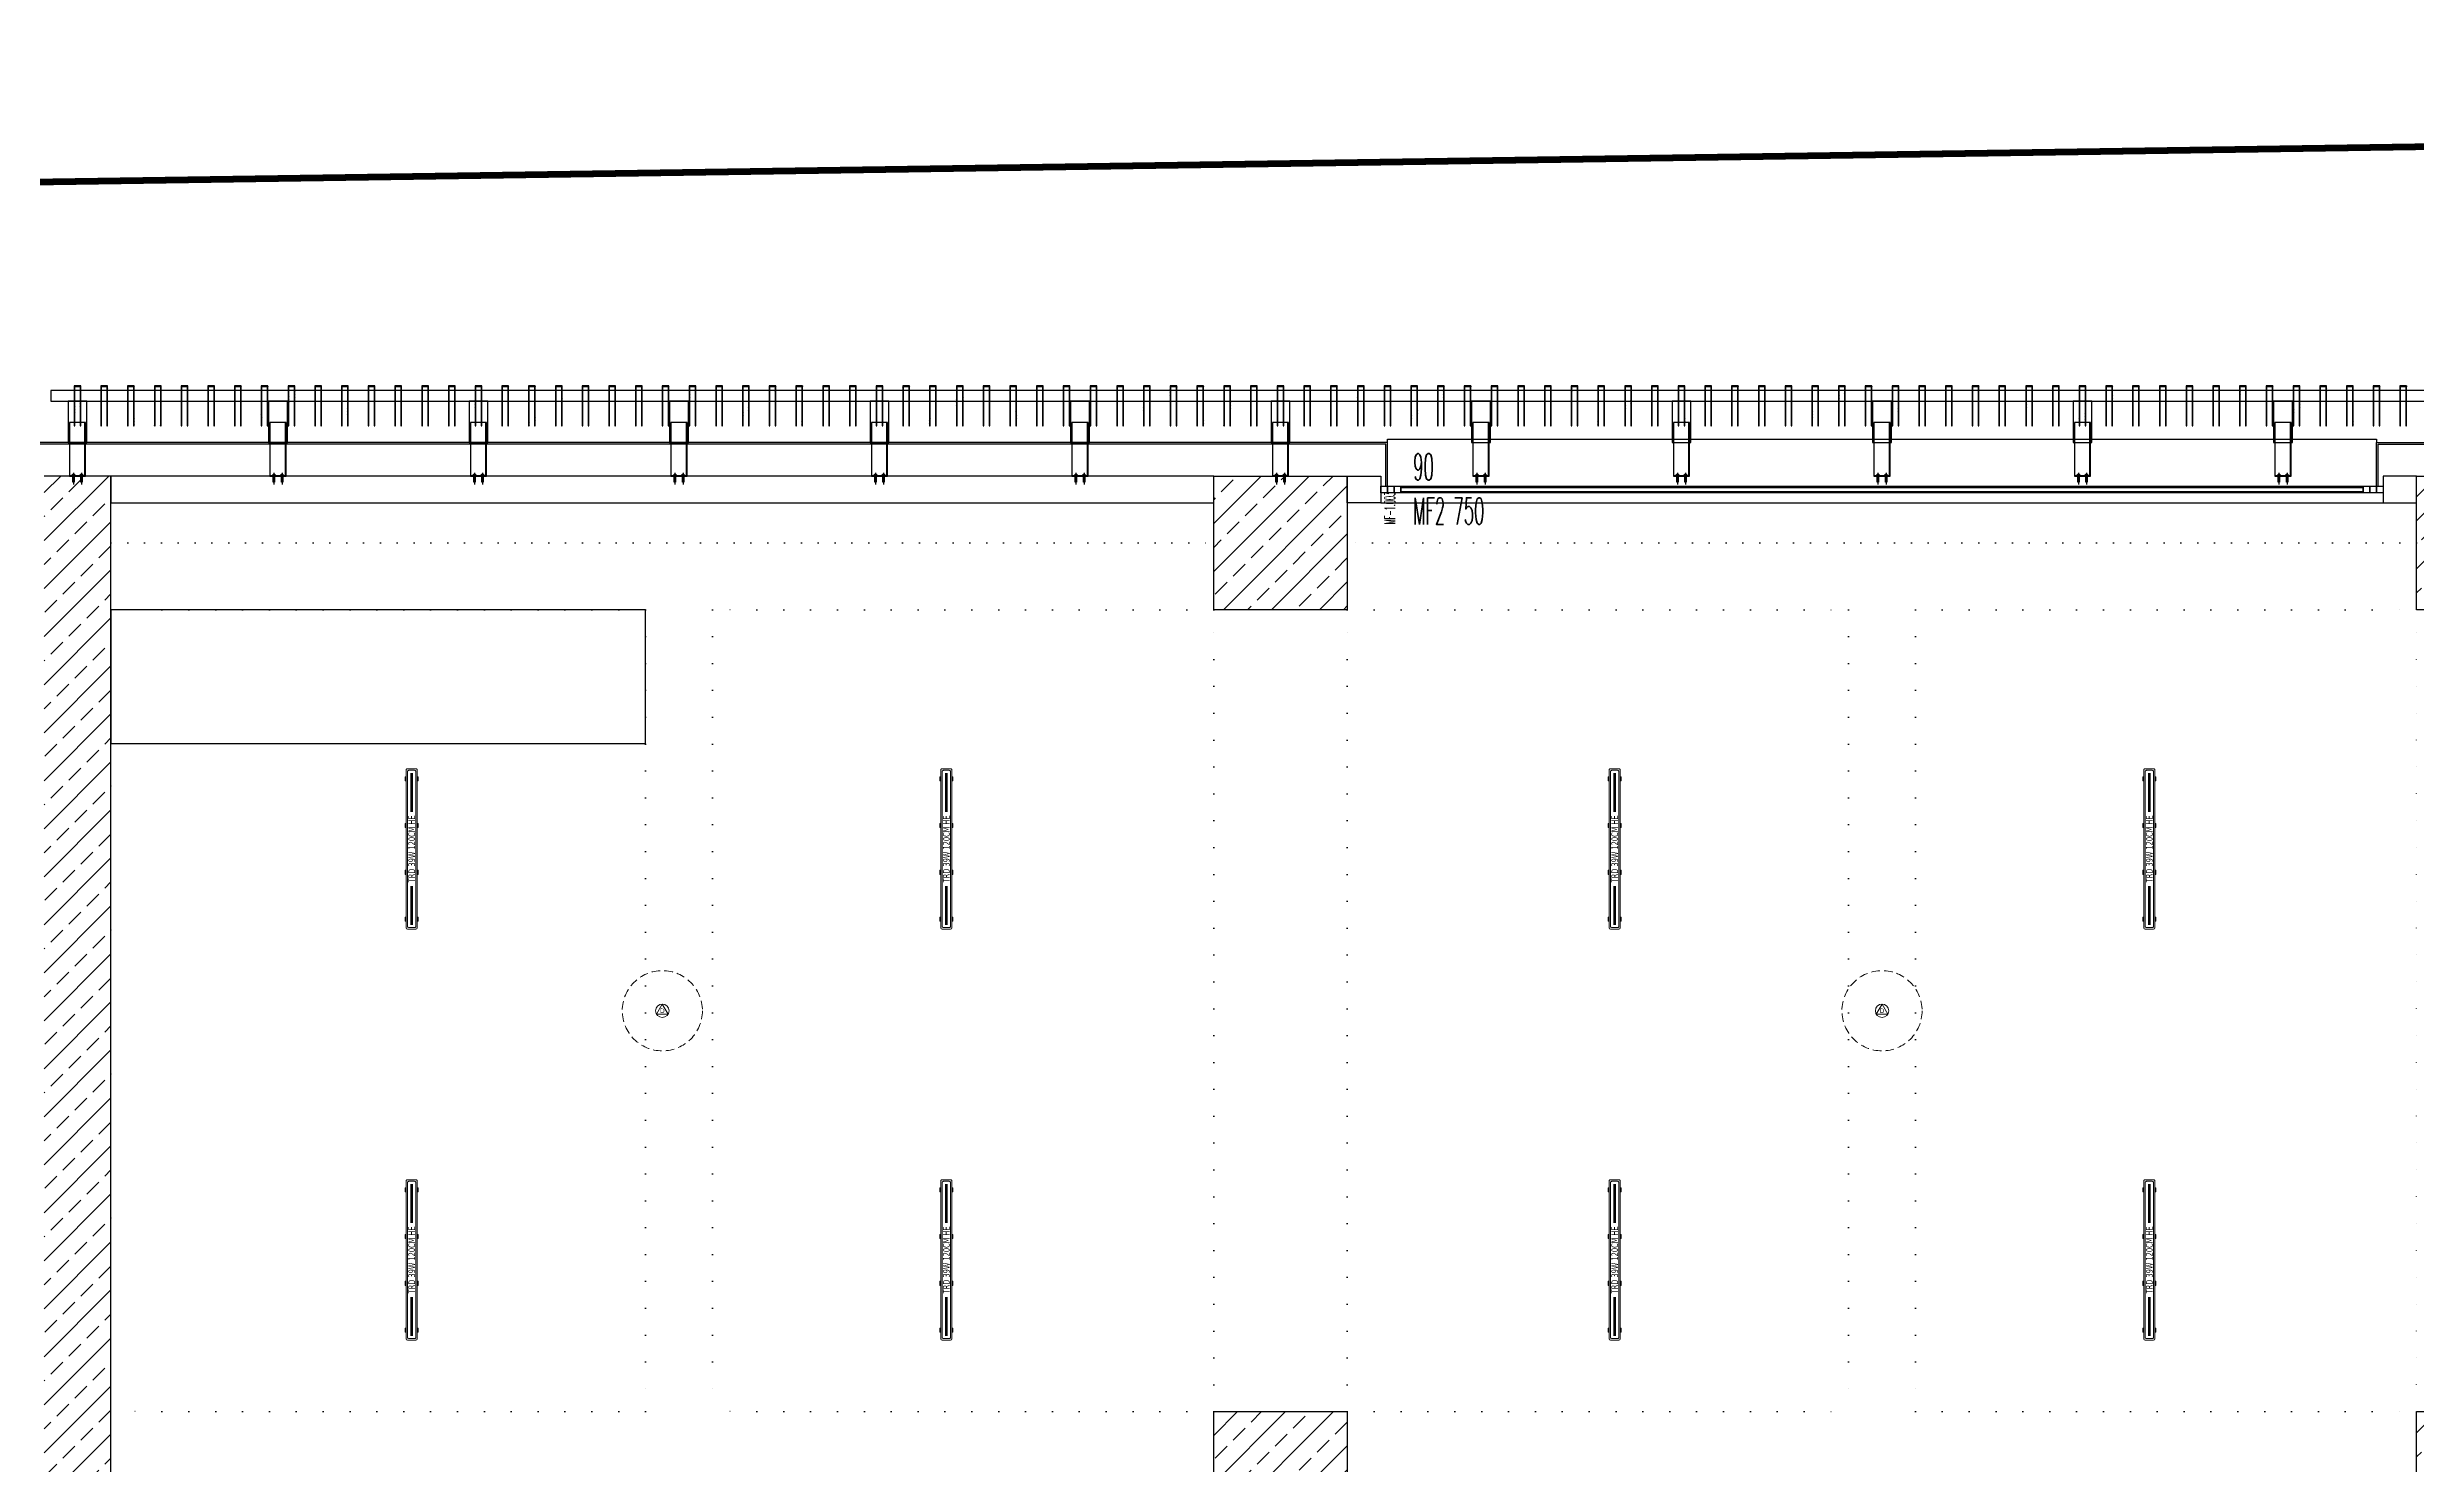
# Model space of a CAD drawing. Header units: centimetres. Extents: x 405564 to 502064, y 46284 to 60634.
# Drawn here: x 457577 to 459350, y 56093 to 57153 of the extents above; entities that cross this region are included whole.
import ezdxf
from ezdxf import colors
from ezdxf.entities.mleader import LeaderData, LeaderLine
from ezdxf.enums import TextEntityAlignment as Align
from ezdxf.math import Vec2, Vec3
from ezdxf.xclip import XClip

# ---------------------------------------------------------------- set-up
doc = ezdxf.new("R2010")
doc.units = ezdxf.units.CM
doc.header["$XCLIPFRAME"] = 0
for name, pattern in [('( Hidden )', [0.375, 0.25, -0.125]), ('ACAD_ISO07W100', [3, 0, -3]), ('BORDER', [1.75, 0.5, -0.25, 0.5, -0.25, 0, -0.25]), ('DASHDOT', [25.4, 12.7, -6.35, 0, -6.35]), ('DOT', [0.25, 0, -0.25]), ('HIDDEN', [9.525, 6.35, -3.175])]:
    doc.linetypes.add(name, pattern=pattern)
doc.layers.get('0').update_dxf_attribs({"color": 8, "lineweight": 9})
for name, color, linetype, lineweight in [('---___EB_draft00_parselsiniri', 8, 'BORDER', 9), ('0-KRCN-AYDINLATMA-130426', 8, 'Continuous', 9), ('0-KRCN-MİMARİ-220526', 8, 'Continuous', 9), ('OL_Ic', 8, 'Continuous', 9)]:
    doc.layers.add(name, color=color, linetype=linetype, lineweight=lineweight)
for name, color, linetype in [('AS_DOS_SAFT', 8, 'Continuous'), ('AS_DOS_TERAS_UST', 8, 'ACAD_ISO07W100'), ('AS_DUV', 8, 'Continuous'), ('AS_DUV_CIMENTO ESASLI PANEL CEPHE KAPLAMASI', 8, 'Continuous'), ('AS_DUV_GAZBETON', 8, 'Continuous'), ('AS_KAPI_POZ', 8, 'Continuous'), ('AS_KAPI_SAC', 8, 'Continuous'), ('AS_PRFL_CELIK', 8, 'Continuous'), ('AS_PYZ_BINA', 8, 'Continuous'), ('AS_TA_BETONARME', 5, 'Continuous'), ('AS_TA_TARAMA', 8, 'Continuous')]:
    doc.layers.add(name, color=color, linetype=linetype)
doc.styles.add('2', font='arial.ttf', dxfattribs={"width": 0.9, "height": 200})
doc.styles.add('Normal_ITL', font='swissi.ttf')
doc.styles.add('OLCU', font='romanstw.shx', dxfattribs={"width": 0.6})
doc.styles.add('TAHOMA', font='tahoma.ttf')
pattern_1 = [(225, (17560.68, -7819.299), (17.96051, -17.96051), []), (225, (17542.72, -7819.299), (17.96051, -17.96051), [12.7, -6.35])]

# ---------------------------------------------------------------- blocks, each defined once
blk = doc.blocks.new('KD')
at = {"layer": '0-KRCN-AYDINLATMA-130426'}
for p, q in [((0, 5), (-4.3, -2.5)), ((4.3, -2.5), (0, 5)), ((4.3, -2.5), (-4.3, -2.5))]:
    blk.add_line(p, q, dxfattribs=at)
at = {"layer": '0-KRCN-AYDINLATMA-130426', "linetype": 'HIDDEN'}
blk.add_circle((0, 0), 30, dxfattribs=at)
at = {"layer": '0-KRCN-AYDINLATMA-130426'}
blk.add_circle((0, 0), 5, dxfattribs=at)
at = {"layer": '0-KRCN-AYDINLATMA-130426', "style": '2'}
blk.add_text('D', height=3.36, dxfattribs=at).set_placement((0, 0), align=Align.MIDDLE_CENTER)
blk = doc.blocks.new('TRD 39W 120CM ELP')
at = {"layer": '0-KRCN-AYDINLATMA-130426'}
h = blk.add_hatch(color=256, dxfattribs=at)
h.dxf.hatch_style = 1
h.paths.add_polyline_path([(-54.3, 4.2), (-51.2, 4.2), (-51.2, 4.9), (-54.3, 4.9)])
h = blk.add_hatch(color=256, dxfattribs=at)
h.dxf.hatch_style = 1
h.paths.add_polyline_path([(-19.3, 4.2), (-16.2, 4.2), (-16.2, 4.9), (-19.3, 4.9)])
h = blk.add_hatch(color=256, dxfattribs=at)
h.dxf.hatch_style = 1
h.paths.add_polyline_path([(15.7, 4.2), (18.8, 4.2), (18.8, 4.9), (15.7, 4.9)])
h = blk.add_hatch(color=256, dxfattribs=at)
h.dxf.hatch_style = 1
h.paths.add_polyline_path([(50.7, 4.2), (53.8, 4.2), (53.8, 4.9), (50.7, 4.9)])
h = blk.add_hatch(color=256, dxfattribs=at)
h.dxf.hatch_style = 1
h.paths.add_polyline_path([(-54.3, -4.2), (-51.2, -4.2), (-51.2, -4.9), (-54.3, -4.9)])
h = blk.add_hatch(color=256, dxfattribs=at)
h.dxf.hatch_style = 1
h.paths.add_polyline_path([(-19.3, -4.2), (-16.2, -4.2), (-16.2, -4.9), (-19.3, -4.9)])
h = blk.add_hatch(color=256, dxfattribs=at)
h.dxf.hatch_style = 1
h.paths.add_polyline_path([(15.7, -4.2), (18.8, -4.2), (18.8, -4.9), (15.7, -4.9)])
h = blk.add_hatch(color=256, dxfattribs=at)
h.dxf.hatch_style = 1
h.paths.add_polyline_path([(50.7, -4.2), (53.8, -4.2), (53.8, -4.9), (50.7, -4.9)])
for points in [[(-59.2, 4.2), (58.8, 4.2, -0.414214), (59.8, 3.2), (59.8, -3.2, -0.414214), (58.8, -4.2), (-59.2, -4.2, -0.414214), (-60.2, -3.2), (-60.2, 3.2, -0.414214)], [(-58.1, 3.1), (57.6, 3.1, -0.414214), (58.6, 2.1), (58.6, -2.1, -0.414214), (57.6, -3.1), (-58.1, -3.1, -0.414214), (-59.1, -2.1), (-59.1, 2.1, -0.414214)]]:
    blk.add_lwpolyline(points, format="xyb", close=True, dxfattribs=at)
at = {"layer": '0-KRCN-AYDINLATMA-130426', "const_width": 2, "elevation": 1}
for points in [[(-57.1, 0), (-28, 0)], [(27.5, 0), (56.6, 0)]]:
    blk.add_lwpolyline(points, dxfattribs=at)
at = {"layer": '0-KRCN-AYDINLATMA-130426'}
for points in [[(-54.3, 4.2), (-51.2, 4.2), (-51.2, 4.9), (-54.3, 4.9)], [(-19.3, 4.2), (-16.2, 4.2), (-16.2, 4.9), (-19.3, 4.9)], [(15.7, 4.2), (18.8, 4.2), (18.8, 4.9), (15.7, 4.9)], [(50.7, 4.2), (53.8, 4.2), (53.8, 4.9), (50.7, 4.9)], [(-54.3, -4.2), (-51.2, -4.2), (-51.2, -4.9), (-54.3, -4.9)], [(-19.3, -4.2), (-16.2, -4.2), (-16.2, -4.9), (-19.3, -4.9)], [(15.7, -4.2), (18.8, -4.2), (18.8, -4.9), (15.7, -4.9)], [(50.7, -4.2), (53.8, -4.2), (53.8, -4.9), (50.7, -4.9)]]:
    blk.add_lwpolyline(points, close=True, dxfattribs=at)
at = {"layer": '0-KRCN-AYDINLATMA-130426', "ltscale": 60, "style": 'TAHOMA', "width": 0.8}
blk.add_text('TRD 39W 120CM HE', height=5, dxfattribs=at).set_placement((-0.2, 0), align=Align.MIDDLE_CENTER)
blk = doc.blocks.new('G$C27E741DA')
at = {"layer": '0-KRCN-AYDINLATMA-130426', "rotation": 90}
for p in [(19785.7, 9419.8), (20185.7, 9419.8), (20685.7, 9419.8), (21085.7, 9419.8), (19785.7, 9112.3), (20185.7, 9112.3), (20685.7, 9112.3), (21085.7, 9112.3)]:
    blk.add_blockref('TRD 39W 120CM ELP', p, dxfattribs=at)
at = {"layer": '0-KRCN-AYDINLATMA-130426'}
for p in [(19973.2, 9298.5), (20885.7, 9298.5)]:
    blk.add_blockref('KD', p, dxfattribs=at)
blk = doc.blocks.new('OPK-site-surrounding-R01')
at = {"layer": '---___EB_draft00_parselsiniri', "linetype": 'DASHDOT', "ltscale": 5, "const_width": 5, "flags": 128}
blk.add_lwpolyline([(-303.7, 52.5), (22545.3, 391.1), (23723.4, -711), (24047.6, -4450), (-299.9, -4450)], close=True, dxfattribs=at)
blk = doc.blocks.new('celik yatay tasiyici')
at = {"layer": 'AS_PRFL_CELIK'}
blk.add_line((-6, 0.5), (6, 0.5), dxfattribs=at)
for points in [[(7, 56), (-7, 56), (-7, 25), (7, 25)], [(-6, 0), (6, 0), (6, 40), (-6, 40)], [(-2, 0.5), (-4, 0.5), (-4, 0.7), (-2, 0.7)], [(-2.3, 0.7), (-3.7, 0.7), (-3.7, 1.5), (-2.3, 1.5)], [(-2.5, 0.5), (-2.5, -4.5), (-3.5, -4.5), (-3.5, 0.5)], [(4, 0.5), (2, 0.5), (2, 0.7), (4, 0.7)], [(3.7, 0.7), (2.3, 0.7), (2.3, 1.5), (3.7, 1.5)], [(3.5, 0.5), (3.5, -4.5), (2.5, -4.5), (2.5, 0.5)]]:
    blk.add_lwpolyline(points, close=True, dxfattribs=at)
blk.add_lwpolyline([(5.5, 0.5), (5.5, 40)], dxfattribs=at)
at = {"layer": 'AS_PRFL_CELIK', "linetype": '( Hidden )'}
for points in [[(-3, 2.5), (-3, -6.5)], [(3, 2.5), (3, -6.5)]]:
    blk.add_lwpolyline(points, dxfattribs=at)
blk = doc.blocks.new('celik dikey profil 8x14')
at = {"layer": 'AS_PRFL_CELIK', "transparency": 33554687}
h = blk.add_hatch(dxfattribs=at)
h.set_pattern_fill('STEEL', color=256, scale=0.1, angle=-90)
h.set_pattern_definition([(315, (-91390.32118, 487457.80356), (0.22450640303, 0.22450640303), []), (315, (-91390.16243, 487457.80356), (0.22450640303, 0.22450640303), [])])
h.paths.add_polyline_path([(2, -26.5), (2.5, -26.5), (2.5, 3.5), (-2.5, 3.5), (-2.5, -26.5), (-2, -26.5), (-2, 3), (2, 3)])
at = {"layer": 'AS_PRFL_CELIK'}
blk.add_lwpolyline([(2, -26.5), (2.5, -26.5), (2.5, 3.5), (-2.5, 3.5), (-2.5, -26.5), (-2, -26.5), (-2, 3), (2, 3)], close=True, dxfattribs=at)
blk = doc.blocks.new('celik cephe sistem plan')
at = {"layer": 'AS_PRFL_CELIK'}
blk.add_lwpolyline([(-20, 64), (-20, 56), (3620, 56), (3620, 64)], close=True, dxfattribs=at)
for name, p in [('celik yatay tasiyici', (0, 0)), ('celik dikey profil 8x14', (0, 64)), ('celik dikey profil 8x14', (20, 64)), ('celik dikey profil 8x14', (40, 64)), ('celik dikey profil 8x14', (60, 64)), ('celik dikey profil 8x14', (80, 64)), ('celik dikey profil 8x14', (100, 64)), ('celik dikey profil 8x14', (120, 64)), ('celik dikey profil 8x14', (140, 64)), ('celik yatay tasiyici', (150, 0)), ('celik dikey profil 8x14', (160, 64)), ('celik dikey profil 8x14', (180, 64)), ('celik dikey profil 8x14', (200, 64)), ('celik dikey profil 8x14', (220, 64)), ('celik dikey profil 8x14', (240, 64)), ('celik dikey profil 8x14', (260, 64)), ('celik dikey profil 8x14', (280, 64)), ('celik yatay tasiyici', (300, 0)), ('celik dikey profil 8x14', (300, 64)), ('celik dikey profil 8x14', (320, 64)), ('celik dikey profil 8x14', (340, 64)), ('celik dikey profil 8x14', (360, 64)), ('celik dikey profil 8x14', (380, 64)), ('celik dikey profil 8x14', (400, 64)), ('celik dikey profil 8x14', (420, 64)), ('celik dikey profil 8x14', (440, 64)), ('celik yatay tasiyici', (450, 0)), ('celik dikey profil 8x14', (460, 64)), ('celik dikey profil 8x14', (480, 64)), ('celik dikey profil 8x14', (500, 64)), ('celik dikey profil 8x14', (520, 64)), ('celik dikey profil 8x14', (540, 64)), ('celik dikey profil 8x14', (560, 64)), ('celik dikey profil 8x14', (580, 64)), ('celik yatay tasiyici', (600, 0)), ('celik dikey profil 8x14', (600, 64)), ('celik dikey profil 8x14', (620, 64)), ('celik dikey profil 8x14', (640, 64)), ('celik dikey profil 8x14', (660, 64)), ('celik dikey profil 8x14', (680, 64)), ('celik dikey profil 8x14', (700, 64)), ('celik dikey profil 8x14', (720, 64)), ('celik dikey profil 8x14', (740, 64)), ('celik yatay tasiyici', (750, 0)), ('celik dikey profil 8x14', (760, 64)), ('celik dikey profil 8x14', (780, 64)), ('celik dikey profil 8x14', (800, 64)), ('celik dikey profil 8x14', (820, 64)), ('celik dikey profil 8x14', (840, 64)), ('celik dikey profil 8x14', (860, 64)), ('celik dikey profil 8x14', (880, 64)), ('celik yatay tasiyici', (900, 0)), ('celik dikey profil 8x14', (900, 64)), ('celik dikey profil 8x14', (920, 64)), ('celik dikey profil 8x14', (940, 64)), ('celik dikey profil 8x14', (960, 64)), ('celik dikey profil 8x14', (980, 64)), ('celik dikey profil 8x14', (1000, 64)), ('celik dikey profil 8x14', (1020, 64)), ('celik dikey profil 8x14', (1040, 64)), ('celik yatay tasiyici', (1050, 0)), ('celik dikey profil 8x14', (1060, 64)), ('celik dikey profil 8x14', (1080, 64)), ('celik dikey profil 8x14', (1100, 64)), ('celik dikey profil 8x14', (1120, 64)), ('celik dikey profil 8x14', (1140, 64)), ('celik dikey profil 8x14', (1160, 64)), ('celik dikey profil 8x14', (1180, 64)), ('celik yatay tasiyici', (1200, 0)), ('celik dikey profil 8x14', (1200, 64)), ('celik dikey profil 8x14', (1220, 64)), ('celik dikey profil 8x14', (1240, 64)), ('celik dikey profil 8x14', (1260, 64)), ('celik dikey profil 8x14', (1280, 64)), ('celik dikey profil 8x14', (1300, 64)), ('celik dikey profil 8x14', (1320, 64)), ('celik dikey profil 8x14', (1340, 64)), ('celik yatay tasiyici', (1350, 0)), ('celik dikey profil 8x14', (1360, 64)), ('celik dikey profil 8x14', (1380, 64)), ('celik dikey profil 8x14', (1400, 64)), ('celik dikey profil 8x14', (1420, 64)), ('celik dikey profil 8x14', (1440, 64)), ('celik dikey profil 8x14', (1460, 64)), ('celik dikey profil 8x14', (1480, 64)), ('celik yatay tasiyici', (1500, 0)), ('celik dikey profil 8x14', (1500, 64)), ('celik dikey profil 8x14', (1520, 64)), ('celik dikey profil 8x14', (1540, 64)), ('celik dikey profil 8x14', (1560, 64)), ('celik dikey profil 8x14', (1580, 64)), ('celik dikey profil 8x14', (1600, 64)), ('celik dikey profil 8x14', (1620, 64)), ('celik dikey profil 8x14', (1640, 64)), ('celik yatay tasiyici', (1650, 0)), ('celik dikey profil 8x14', (1660, 64)), ('celik dikey profil 8x14', (1680, 64)), ('celik dikey profil 8x14', (1700, 64)), ('celik dikey profil 8x14', (1720, 64)), ('celik dikey profil 8x14', (1740, 64))]:
    blk.add_blockref(name, p, dxfattribs=at)
blk = doc.blocks.new('MENFEZ 750X90')
for p, q in [((15, 1.5), (735, 1.5)), ((15, -1.5), (735, -1.5))]:
    blk.add_line(p, q)
for points in [[(5, 35), (5, 37.5), (745, 37.5), (745, 35)], [(0, -10), (750, -10)]]:
    blk.add_lwpolyline(points)
for points in [[(5, 2.5), (5, -2.5), (0, -2.5), (0, 2.5)], [(10, 2.5), (10, -2.5), (5, -2.5), (5, 2.5)], [(15, 2.5), (15, -2.5), (10, -2.5), (10, 2.5)], [(735, 2.5), (735, -2.5), (15, -2.5), (15, 2.5)], [(740, 2.5), (740, -2.5), (735, -2.5), (735, 2.5)], [(745, 2.5), (745, -2.5), (740, -2.5), (740, 2.5)], [(750, 2.5), (750, -2.5), (745, -2.5), (745, 2.5)]]:
    blk.add_lwpolyline(points, close=True)
at = {"layer": 'AS_KAPI_POZ', "char_height": 20, "width": 99.065, "attachment_point": 1, "style": 'OLCU'}
for s, insert in [('{\\Fromanstw|c162;\\W0.45;90}', (24.3, 26.9)), ('{\\Fromanstw|c162;\\W0.45;MF2 750}', (24.3, -6.2))]:
    blk.add_mtext(s, dxfattribs=dict(at, insert=insert))
at = {"layer": 'AS_KAPI_POZ', "insert": (2.7, -26.2), "char_height": 8, "width": 99.065, "attachment_point": 1, "rotation": 90, "style": 'OLCU'}
blk.add_mtext('{\\Fromanstw|c162;\\W0.45;MF-1.003}', dxfattribs=at)
blk = doc.blocks.new('A$Ca63a641c')
at = {"layer": 'AS_PYZ_BINA'}
ml = blk.add_multileader_mtext('Standard', dxfattribs=at)
ml.set_content('EST boyalı panel çit ve panel çit kapı (AS 51.101)', color=256, style='Normal_ITL')
ml.set_leader_properties()
ml.build(insert=Vec2(0, 0))
ml.multileader.update_dxf_attribs({"dogleg_length": 0.379, "arrow_head_size": 17, "scale": 75})
ctx = ml.context
ctx.base_point, ctx.scale, ctx.char_height, ctx.arrow_head_size, ctx.landing_gap_size, ctx.plane_origin = Vec3(140.5, 464.3), 75, 20, 17, 14.2, Vec3(92.5, 620.1)
notes = []
notes.append((ctx, [(0, (1, 1, 0), (112.1, 464.3), (1, 0), 28.4, [(0, [(68.5, 410)], 0, [])])]))
ctx.mtext.insert, ctx.mtext.width, ctx.mtext.flow_direction = Vec3(154.7, 477.5), 604.563, 5
ml = blk.add_multileader_mtext('Standard', dxfattribs=at)
ml.set_content('{\\fSwis721 BT|b0|i0|c162|p34;Dilatasyon}', color=256, style='Normal_ITL')
ml.set_leader_properties()
ml.build(insert=Vec2(0, 0))
ml.multileader.update_dxf_attribs({"dogleg_length": 0.379, "arrow_head_size": 17, "scale": 75})
ctx = ml.context
ctx.base_point, ctx.scale, ctx.char_height, ctx.arrow_head_size, ctx.landing_gap_size, ctx.plane_origin = Vec3(461.2, 304.8), 75, 20, 17, 14.2, Vec3(548.8, 339.1)
notes.append((ctx, [(0, (1, 1, 0), (432.8, 304.8), (1, 0), 28.4, [(0, [(411.5, 361.3)], 0, [])])]))
ctx.mtext.insert, ctx.mtext.width, ctx.mtext.flow_direction = Vec3(475.4, 317.8), 129.38, 5
for ctx, leaders in notes:
    for number, flags, end, landing, length, lines in leaders:
        leader = LeaderData()
        leader.index, (leader.has_last_leader_line, leader.has_dogleg_vector, leader.attachment_direction) = number, flags
        leader.last_leader_point, leader.dogleg_vector, leader.dogleg_length = Vec3(end), Vec3(landing), length
        for number, points, colour, breaks in lines:
            line = LeaderLine()
            line.index, line.vertices, line.color, line.breaks = number, Vec3.list(points), colors.encode_raw_color(colour), breaks
            leader.lines.append(line)
        ctx.leaders.append(leader)
blk = doc.blocks.new('A$C85dec720')
at = {"layer": 'OL_Ic'}
blk.add_blockref('A$Ca63a641c', (5315.08, 5344.25, 28.4), dxfattribs=at)
blk = doc.blocks.new('A$C6A10300A')
at = {"layer": 'AS_TA_TARAMA'}
h = blk.add_hatch(dxfattribs=at)
h.set_pattern_fill('ANSI33', color=256, scale=4, angle=180)
h.set_pattern_definition(pattern_1)
h.paths.add_polyline_path([(19560.68, -4601.45), (19560.68, -3801.45), (19510.68, -3801.45), (19510.68, -4601.45)])
h = blk.add_hatch(dxfattribs=at)
h.set_pattern_fill('ANSI33', color=256, scale=4, angle=180)
h.set_pattern_definition(pattern_1)
h.paths.add_polyline_path([(20385.68, -3801.45), (20485.68, -3801.45), (20485.68, -3901.45), (20385.68, -3901.45)])
h = blk.add_hatch(dxfattribs=at)
h.set_pattern_fill('ANSI33', color=256, scale=4, angle=180)
h.set_pattern_definition(pattern_1)
h.paths.add_polyline_path([(21285.68, -3801.45), (21385.68, -3801.45), (21385.68, -3901.45), (21285.68, -3901.45)])
h = blk.add_hatch(dxfattribs=at)
h.set_pattern_fill('ANSI33', color=256, scale=4, angle=180)
h.set_pattern_definition(pattern_1)
h.paths.add_polyline_path([(20385.68, -4501.45), (20485.68, -4501.45), (20485.68, -4601.45), (20385.68, -4601.45)])
h = blk.add_hatch(dxfattribs=at)
h.set_pattern_fill('ANSI33', color=256, scale=4, angle=180)
h.set_pattern_definition(pattern_1)
h.paths.add_polyline_path([(21285.68, -4501.45), (21385.68, -4501.45), (21385.68, -4601.45), (21285.68, -4601.45)])
at = {"layer": 'AS_DOS_SAFT'}
blk.add_lwpolyline([(19960.68, -3901.45), (19560.68, -3901.45), (19560.68, -4001.45), (19960.68, -4001.45)], close=True, dxfattribs=at)
at = {"layer": 'AS_DOS_TERAS_UST', "linetype": 'DOT', "ltscale": 80}
for p, q in [((19960.68, -3901.45), (19560.68, -3901.45)), ((19960.68, -3901.45), (19560.68, -3901.45)), ((19960.68, -3901.45), (19960.68, -4501.45)), ((19960.68, -3901.45), (19960.68, -4501.45)), ((20010.68, -3901.45), (20010.68, -4501.45)), ((20385.68, -3901.45), (20010.68, -3901.45)), ((20010.68, -3901.45), (20010.68, -4501.45)), ((20385.68, -3901.45), (20010.68, -3901.45)), ((20385.68, -4501.45), (20385.68, -3901.45)), ((20485.68, -4501.45), (20485.68, -3901.45)), ((20485.68, -3901.45), (20860.68, -3901.45)), ((20860.68, -3901.45), (20860.68, -4501.45)), ((20910.68, -3901.45), (20910.68, -4501.45)), ((20910.68, -3901.45), (21285.68, -3901.45)), ((21285.68, -4501.45), (21285.68, -3901.45)), ((19960.68, -4501.45), (19560.68, -4501.45)), ((20385.68, -4501.45), (20010.68, -4501.45)), ((20485.68, -4501.45), (20860.68, -4501.45)), ((20910.68, -4501.45), (21285.68, -4501.45))]:
    blk.add_line(p, q, dxfattribs=at)
at = {"layer": 'AS_DOS_TERAS_UST', "linetype": 'DOT', "ltscale": 50}
for points in [[(19560.68, -3851.45), (20385.68, -3851.45)], [(21285.68, -3851.45), (20485.68, -3851.45)]]:
    blk.add_lwpolyline(points, dxfattribs=at)
at = {"layer": 'AS_DUV_CIMENTO ESASLI PANEL CEPHE KAPLAMASI'}
for points in [[(20515.68, -3808.95), (20515.68, -3776.45), (19485.68, -3776.45), (19485.68, -4089.45)], [(20514.43, -3808.95), (20514.43, -3777.7), (19486.93, -3777.7), (19486.93, -4089.45)], [(21255.68, -3808.95), (21255.68, -3776.45), (23968.68, -3776.45)], [(21256.93, -3808.95), (21256.93, -3777.7), (23968.68, -3777.7)]]:
    blk.add_lwpolyline(points, dxfattribs=at)
at = {"layer": 'AS_DUV_GAZBETON'}
for points in [[(20385.68, -3801.45), (19560.68, -3801.45), (19560.68, -3821.45), (20385.68, -3821.45)], [(20485.68, -3801.45), (20510.68, -3801.45), (20510.68, -3821.45), (20485.68, -3821.45)], [(21285.68, -3801.45), (21260.68, -3801.45), (21260.68, -3821.45), (21285.68, -3821.45)]]:
    blk.add_lwpolyline(points, close=True, dxfattribs=at)
at = {"layer": 'AS_TA_BETONARME'}
for p, q in [((19560.68, -3801.45), (19510.68, -3801.45)), ((19560.68, -4601.45), (19560.68, -3801.45))]:
    blk.add_line(p, q, dxfattribs=at)
for points in [[(20385.68, -3801.45), (20485.68, -3801.45), (20485.68, -3901.45), (20385.68, -3901.45)], [(21285.68, -3801.45), (21385.68, -3801.45), (21385.68, -3901.45), (21285.68, -3901.45)], [(20385.68, -4501.45), (20485.68, -4501.45), (20485.68, -4601.45), (20385.68, -4601.45)], [(21285.68, -4501.45), (21385.68, -4501.45), (21385.68, -4601.45), (21285.68, -4601.45)]]:
    blk.add_lwpolyline(points, close=True, dxfattribs=at)
at = {"layer": 'AS_DUV'}
ref = blk.add_blockref('A$C85dec720', (28900.96, -17748.98), dxfattribs=dict(at, rotation=105.0255580063709))
XClip(ref).set_block_clipping_path([(6220.3367769278, 6783.7313721173), (4126.4071464743, -1017.0000000052), (7354.8298234051, -1883.5969356479), (9448.7594538586, 5917.1344364745)])
at = {"layer": 'AS_KAPI_SAC'}
blk.add_blockref('MENFEZ 750X90', (20510.68, -3811.45), dxfattribs=at)
at = {"layer": 'AS_PRFL_CELIK'}
blk.add_blockref('celik cephe sistem plan', (19535.68, -3801.45), dxfattribs=at)
ref = blk.add_blockref('OPK-site-surrounding-R01', (5135.68, -3851.45))
XClip(ref).set_block_clipping_path([(-5135.679684336, -9648.5463532069), (26364.320315664, 3851.4536467931)])

msp = doc.modelspace()

# ---------------------------------------------------------------- block references
at = {"layer": '0-KRCN-AYDINLATMA-130426'}
msp.add_blockref('G$C27E741DA', (438064.1, 47134), dxfattribs=at)

# ---------------------------------------------------------------- next in the draw order: block references
at = {"layer": '0-KRCN-MİMARİ-220526'}
msp.add_blockref('A$C6A10300A', (438064.1, 60634), dxfattribs=at)

doc.saveas('drawing.dxf')
